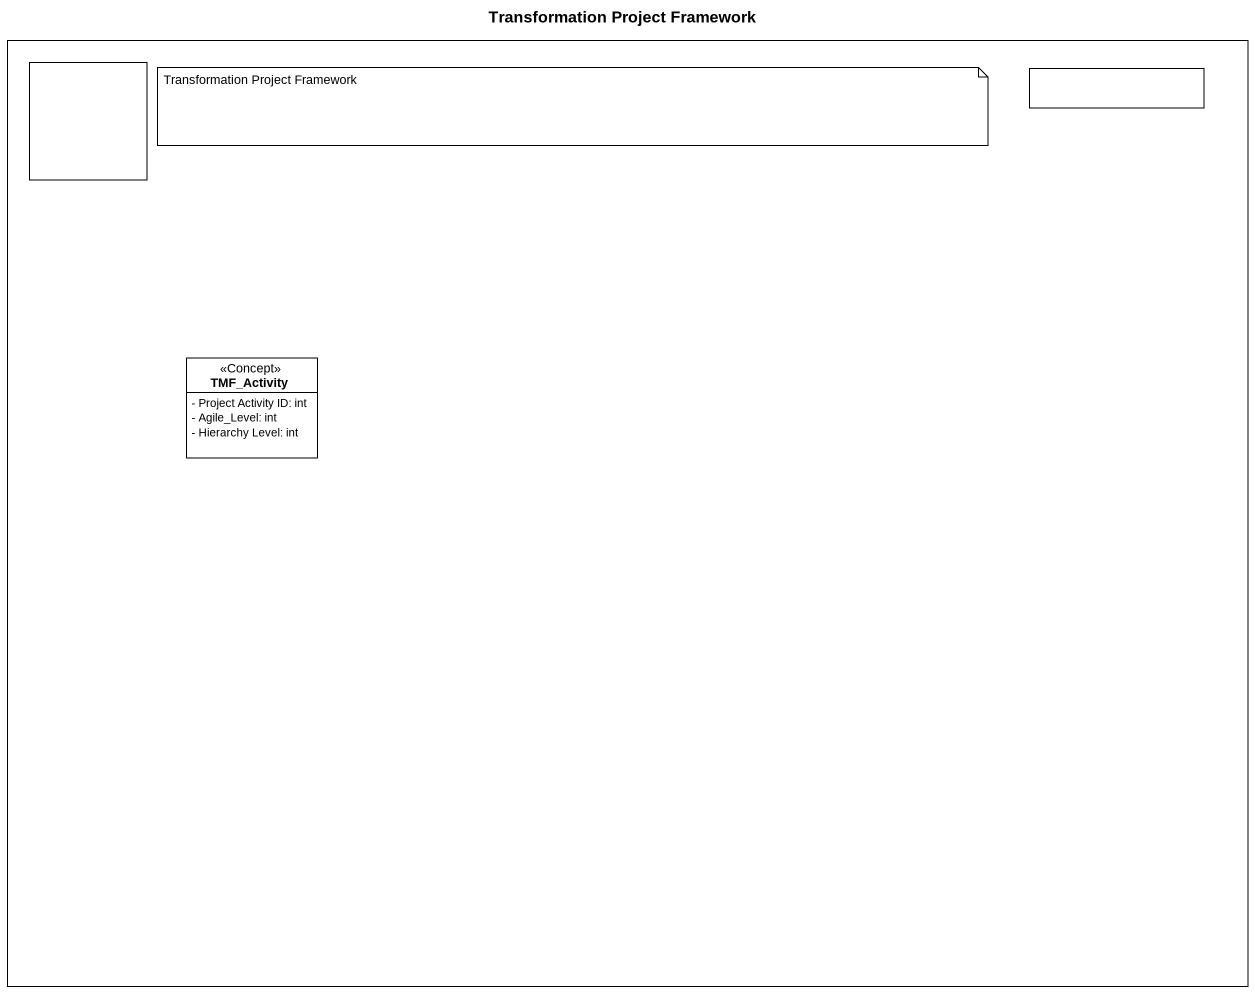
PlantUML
@startuml
title Transformation Project Framework
allowmixing
hide circle
hide empty members
skinparam classAttributeIconSize 0
rectangle " " as rectangle1 #FFFFFF {
  rectangle " " as rectangle2
  rectangle " " as rectangle3
  class TMF_Activity <<Concept>> {
    - Project Activity ID: int
    - Agile_Level: int
    - Hierarchy Level: int
  }
}
note as N1
  Transformation Project Framework
end note
@enduml
